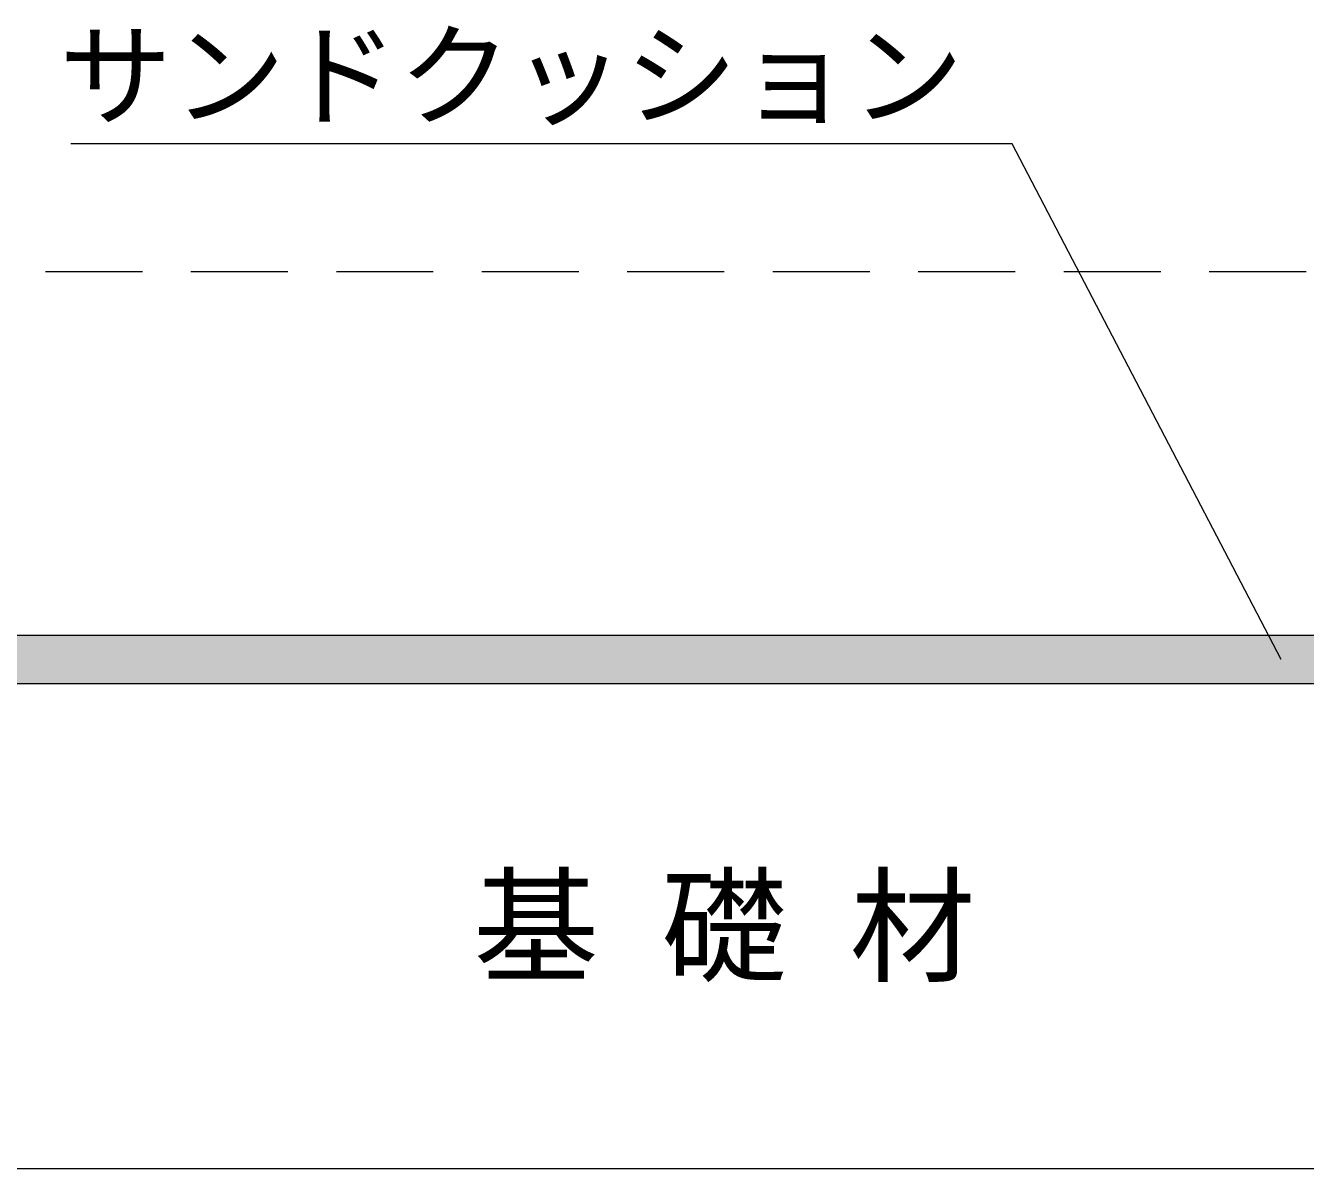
# Model space of a CAD drawing. Units: millimetres at full size; details may follow other scales. Extents: x 77366 to 106166, y -28085 to 6898.
# Drawn here: x 85178 to 85705, y -18077 to -17605 of the extents above; entities that cross this region are included whole.
import ezdxf
from ezdxf.enums import TextEntityAlignment as Align

# ---------------------------------------------------------------- set-up
doc = ezdxf.new("R2010")
doc.units = ezdxf.units.MM
doc.header["$LTSCALE"] = 50
doc.linetypes.add('USER2', pattern=[1.2, 0.8, -0.4])
doc.layers.add('モルタル', color=7, linetype='Continuous')
doc.layers.add('文字', color=7, linetype='Continuous')
for name, color, linetype, lineweight in [('基礎', 7, 'Continuous', 5), ('引出線', 4, 'Continuous', 13), ('本体', 2, 'Continuous', 20)]:
    doc.layers.add(name, color=color, linetype=linetype, lineweight=lineweight)
doc.styles.add('ＭＳ ゴシック', font='')
doc.styles.get('ＭＳ ゴシック').set_extended_font_data('MS Gothic')

# ---------------------------------------------------------------- blocks, each defined once
blk = doc.blocks.new('filled_arrow')
at = {"color": 0, "linetype": 'Continuous', "lineweight": -2}
blk.add_solid([(7.5, 1.25), (0, 0), (7.5, -1.25)], dxfattribs=at)

msp = doc.modelspace()

# ---------------------------------------------------------------- hatches: boundary and pattern name
at = {"layer": 'モルタル'}
msp.add_hatch(color=256, dxfattribs=at).paths.add_polyline_path([(86065.8, -17876.94), (86065.8, -17856.94), (84865.8, -17856.94), (84865.8, -17876.94)])

# ---------------------------------------------------------------- linework, layer by layer
at = {"layer": '基礎', "color": 3, "lineweight": 20}
for p, q in [((84765.8, -17876.94), (86165.8, -17876.94)), ((84765.8, -18076.94), (86165.8, -18076.94))]:
    msp.add_line(p, q, dxfattribs=at)
at = {"layer": '引出線'}
msp.add_lwpolyline([(85695.43, -17866.94), (85584.49, -17654.32), (85196.27, -17654.32)], dxfattribs=at)
at = {"layer": '本体', "linetype": 'USER2', "lineweight": 9}
msp.add_line((85065.8, -17706.94), (85865.8, -17706.94), dxfattribs=at)
at = {"layer": '本体'}
for p, q in [((84865.8, -17856.94), (86065.8, -17856.94)), ((84965.8, -17876.94), (85965.8, -17876.94))]:
    msp.add_line(p, q, dxfattribs=at)

# ---------------------------------------------------------------- block references
at = {"layer": '引出線', "xscale": 0.133, "yscale": 0.133, "rotation": 117.6}
msp.add_blockref('filled_arrow', (85695.43, -17866.94), dxfattribs=at)

# ---------------------------------------------------------------- texts
at = {"layer": '引出線', "style": 'ＭＳ ゴシック'}
msp.add_text('サンドクッション', height=34.18, dxfattribs=at).set_placement((85564.49, -17608.93), align=Align.TOP_RIGHT)
at = {"layer": '文字', "style": 'ＭＳ ゴシック'}
msp.add_text('基 礎 材', height=37.98, dxfattribs=at).set_placement((85465.8, -17976.94), align=Align.MIDDLE_CENTER)

doc.saveas('drawing.dxf')
